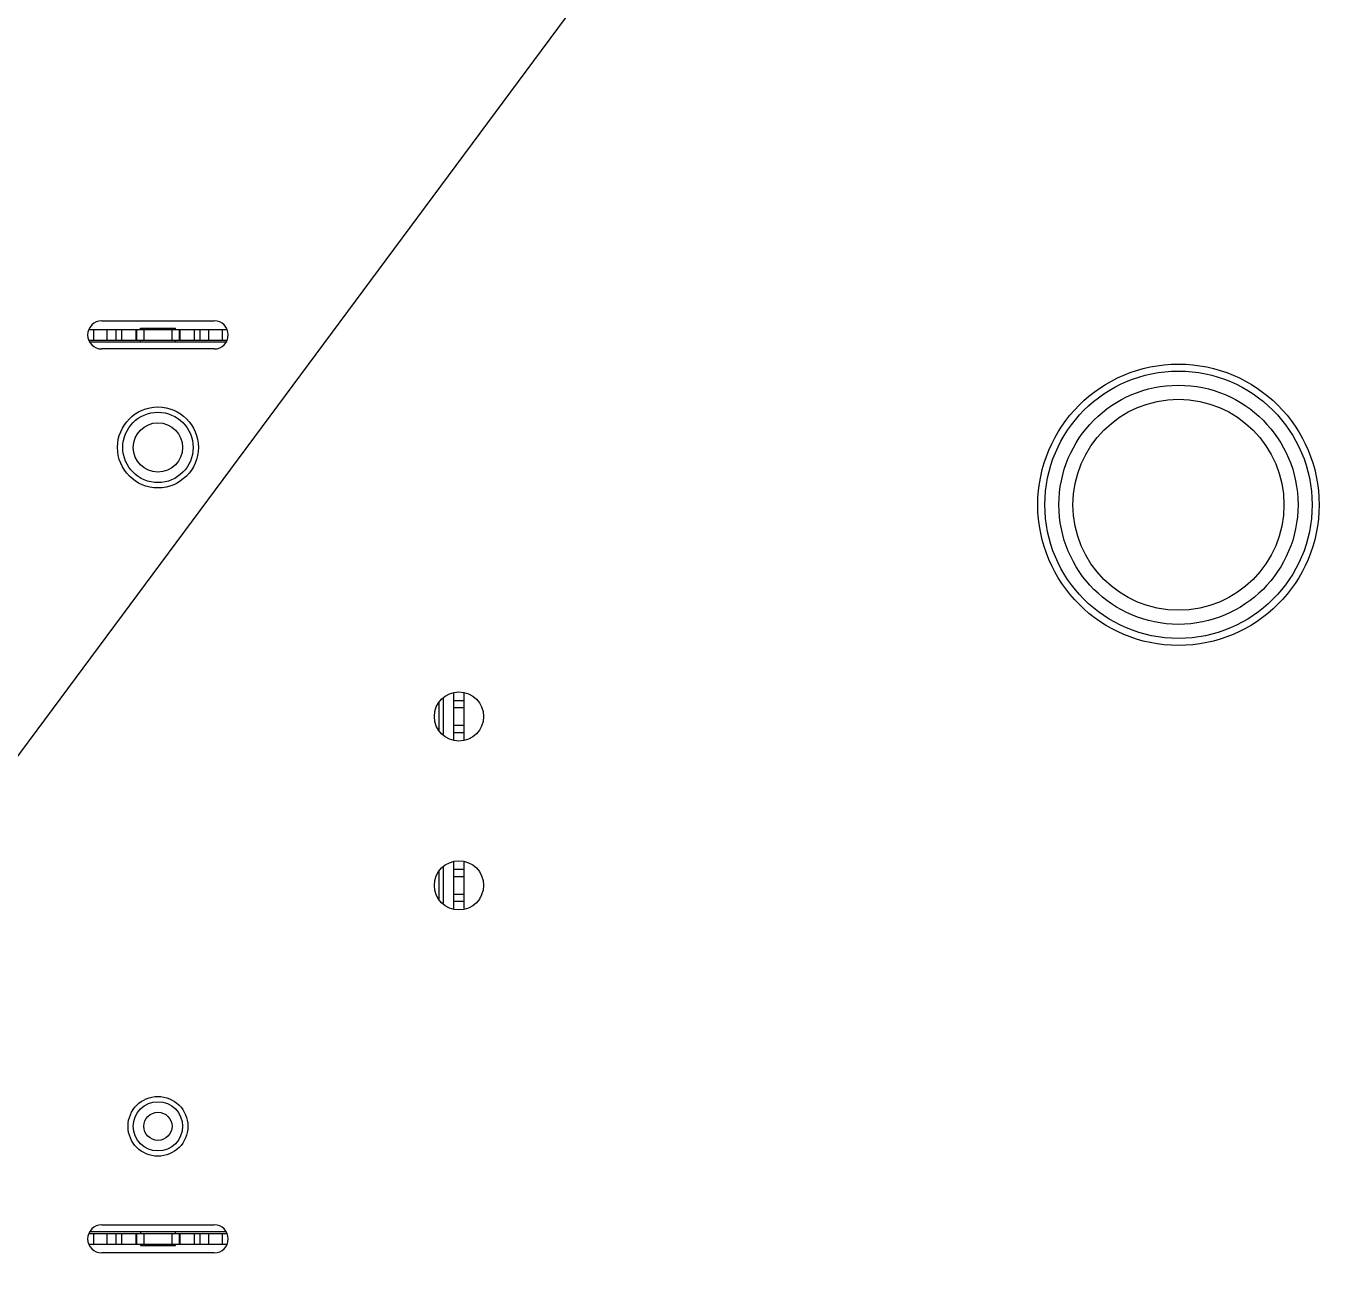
# Model space of a CAD drawing. Header units: millimetres. Extents: x 0 to 841, y 0 to 594.
# Drawn here: x 542.48 to 560.87, y 380.09 to 397.7 of the extents above; entities that cross this region are included whole.
import ezdxf

# ---------------------------------------------------------------- set-up
doc = ezdxf.new("R2010")
doc.units = ezdxf.units.MM
doc.header["$LTSCALE"] = 46.255
doc.layers.get('0').update_dxf_attribs({"linetype": 'CONTINUOUS'})
doc.layers.add('ASSEM_MEM', color=7, linetype='CONTINUOUS')
doc.layers.add('DETAIL', color=7, linetype='CONTINUOUS')
doc.styles.get("Standard").update_dxf_attribs({"font": 'txt', "width": 0.8})
doc.dimstyles.get("Standard").update_dxf_attribs({"dimtxt": 3, "dimasz": 2.1, "dimexe": 2, "dimexo": 1, "dimtad": 1, "dimzin": 0, "dimdsep": 46, "dimtxsty": 'STANDARD', "dimblk": '_FILLED', "dimblk1": '_FILLED', "dimblk2": '_FILLED', "dimcen": 0.09, "dimazin": 0, "dimtol": 1, "dimtp": 0.01, "dimtm": 0.01, "dimtfac": 1, "dimtofl": 0, "dimtmove": 0, "dimatfit": 3, "dimldrblk": '_FILLED', "dimfxl": 1, "dimtolj": 1, "dimtzin": 0, "dimarcsym": 0})

# ---------------------------------------------------------------- blocks, each defined once
blk = doc.blocks.new('_FILLED')
at = {"color": 0, "linetype": 'BYBLOCK'}
blk.add_solid([(0, 0), (-1, 0.1667), (-1, -0.1667)], dxfattribs=at)

msp = doc.modelspace()

# ---------------------------------------------------------------- linework, layer by layer
at = {"layer": 'ASSEM_MEM', "color": 3, "linetype": 'CONTINUOUS'}
for p, q in [((543.562, 393.503), (545.162, 393.503)), ((545.162, 393.103), (543.562, 393.103)), ((543.562, 380.653), (545.162, 380.653)), ((545.162, 380.253), (543.562, 380.253))]:
    msp.add_line(p, q, dxfattribs=at)
at = {"layer": 'ASSEM_MEM', "color": 7, "linetype": 'CONTINUOUS'}
for p, q in [((543.382, 393.378), (545.342, 393.378)), ((543.446, 393.378), (543.446, 393.228)), ((543.642, 393.228), (543.642, 393.378)), ((543.762, 393.378), (543.762, 393.228)), ((543.847, 393.228), (543.847, 393.378)), ((544.046, 393.378), (544.046, 393.228)), ((544.062, 393.228), (544.062, 393.378)), ((544.112, 393.378), (544.112, 393.398)), ((544.112, 393.398), (544.612, 393.398)), ((544.162, 393.378), (544.162, 393.228)), ((544.562, 393.228), (544.562, 393.378)), ((544.612, 393.378), (544.612, 393.398)), ((544.662, 393.378), (544.662, 393.228)), ((544.678, 393.228), (544.678, 393.378)), ((544.877, 393.378), (544.877, 393.228)), ((544.962, 393.228), (544.962, 393.378)), ((545.081, 393.378), (545.081, 393.228)), ((545.278, 393.228), (545.278, 393.378)), ((543.382, 393.228), (545.342, 393.228)), ((545.33, 393.198), (543.394, 393.198)), ((544.112, 393.198), (544.112, 393.228)), ((544.612, 393.198), (544.612, 393.228)), ((548.567, 387.548), (548.567, 388.208)), ((548.717, 387.548), (548.717, 388.208)), ((548.362, 387.68), (548.362, 388.076)), ((548.417, 388.131), (548.417, 387.625)), ((548.717, 388.103), (548.567, 388.103)), ((548.717, 388.003), (548.567, 388.003)), ((548.567, 387.753), (548.717, 387.753)), ((548.567, 387.653), (548.717, 387.653)), ((548.567, 385.148), (548.567, 385.808)), ((548.717, 385.148), (548.717, 385.808)), ((548.362, 385.28), (548.362, 385.676)), ((548.417, 385.731), (548.417, 385.225)), ((548.717, 385.703), (548.567, 385.703)), ((548.567, 385.603), (548.717, 385.603)), ((548.567, 385.353), (548.717, 385.353)), ((548.567, 385.253), (548.717, 385.253)), ((543.382, 380.528), (545.342, 380.528)), ((543.394, 380.558), (545.33, 380.558)), ((543.446, 380.528), (543.446, 380.378)), ((543.642, 380.378), (543.642, 380.528)), ((543.762, 380.528), (543.762, 380.378)), ((543.847, 380.378), (543.847, 380.528)), ((544.046, 380.528), (544.046, 380.378)), ((544.062, 380.378), (544.062, 380.528)), ((544.112, 380.558), (544.112, 380.528)), ((544.162, 380.528), (544.162, 380.378)), ((544.562, 380.378), (544.562, 380.528)), ((544.612, 380.528), (544.612, 380.558)), ((544.662, 380.528), (544.662, 380.378)), ((544.678, 380.378), (544.678, 380.528)), ((544.877, 380.528), (544.877, 380.378)), ((544.962, 380.378), (544.962, 380.528)), ((545.081, 380.528), (545.081, 380.378)), ((545.278, 380.378), (545.278, 380.528)), ((543.382, 380.378), (545.342, 380.378)), ((544.112, 380.378), (544.112, 380.358)), ((544.112, 380.358), (544.612, 380.358)), ((544.612, 380.358), (544.612, 380.378))]:
    msp.add_line(p, q, dxfattribs=at)
at = {"layer": 'ASSEM_MEM', "color": 3, "linetype": 'CONTINUOUS'}
for centre, radius in [((558.872, 390.888), 2), ((544.362, 391.703), 0.575), ((548.642, 387.878), 0.35), ((548.642, 385.478), 0.35), ((544.362, 382.053), 0.425)]:
    msp.add_circle(centre, radius, dxfattribs=at)
at = {"layer": 'ASSEM_MEM', "color": 7, "linetype": 'CONTINUOUS'}
for centre, radius in [((558.872, 390.888), 1.9), ((558.872, 390.888), 1.7), ((558.872, 390.888), 1.5), ((544.362, 391.703), 0.5), ((544.362, 391.703), 0.35), ((544.362, 382.053), 0.35), ((544.362, 382.053), 0.2)]:
    msp.add_circle(centre, radius, dxfattribs=at)
at = {"layer": 'ASSEM_MEM', "color": 3, "linetype": 'CONTINUOUS'}
for centre, start, end in [((543.562, 393.303), 90, 270), ((545.162, 393.303), 270, 90), ((543.562, 380.453), 90, 270), ((545.162, 380.453), 270, 90)]:
    msp.add_arc(centre, 0.2, start, end, dxfattribs=at)

# ---------------------------------------------------------------- leaders
at = {"layer": 'DETAIL', "color": 7, "linetype": 'CONTINUOUS'}
msp.add_leader([(553.672, 402.546), (524.364, 363.071)], dimstyle='STANDARD', override={"dimtad": 0}, dxfattribs=at)

doc.saveas('drawing.dxf')
